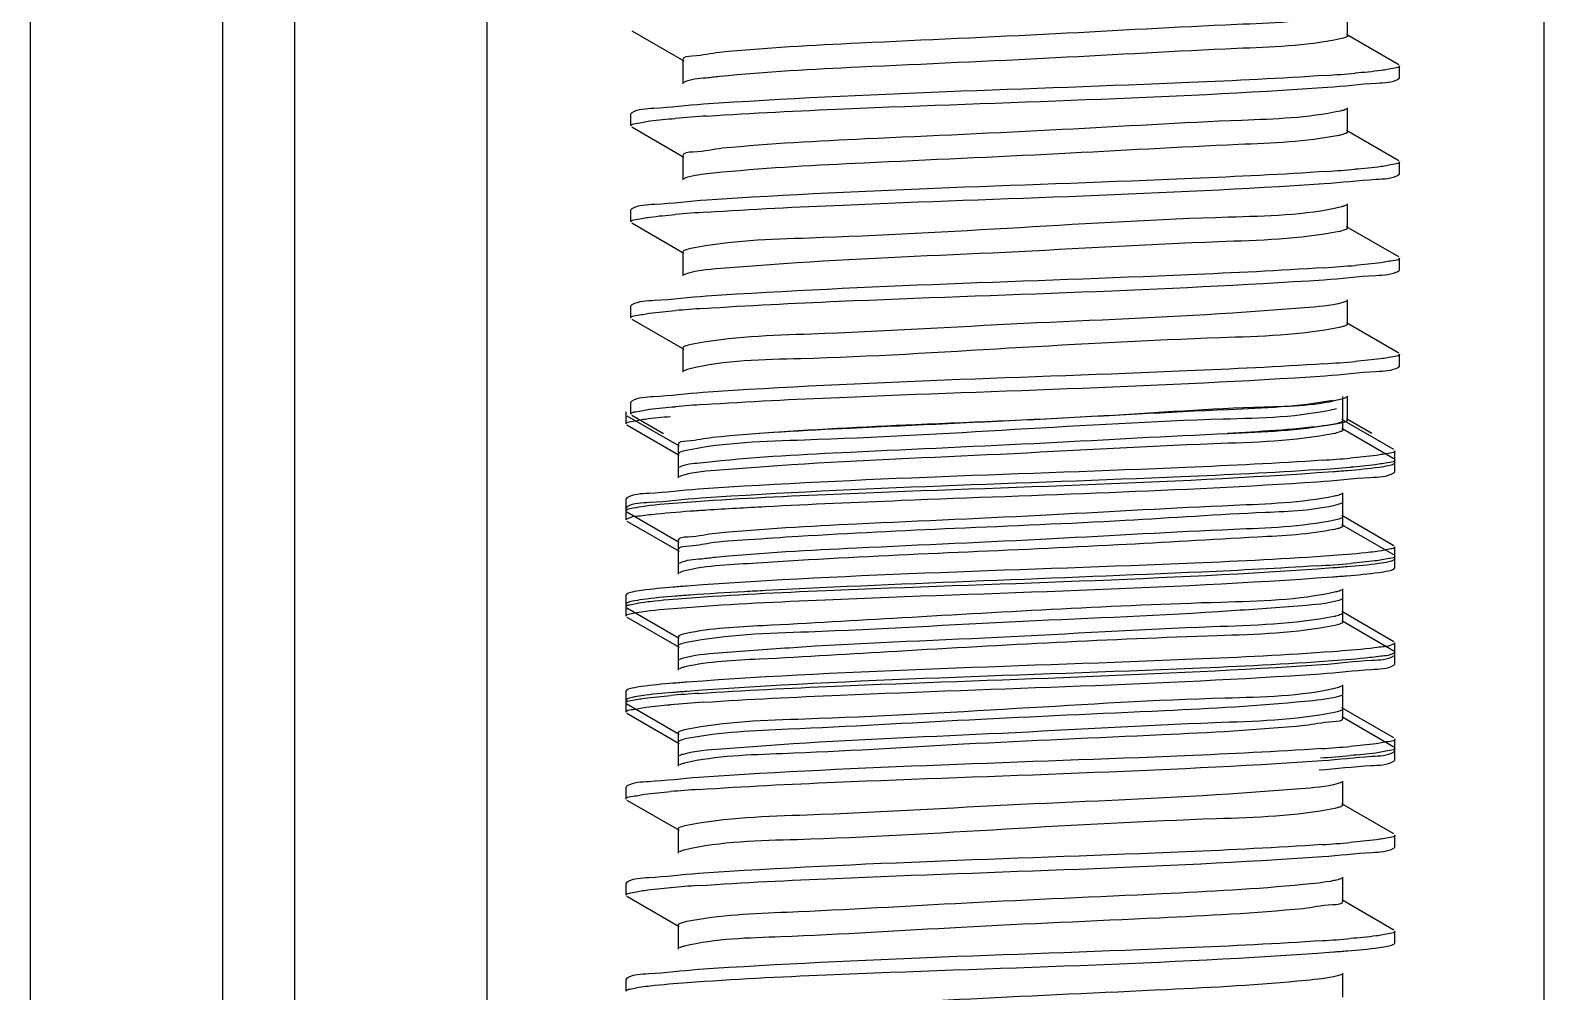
# Model space of a CAD drawing. Extents: x 27938 to 1507990, y 110129 to 923079.
# Drawn here: x 461348 to 461723, y 345202.9 to 345441.2 of the extents above; entities that cross this region are included whole.
import ezdxf

# ---------------------------------------------------------------- set-up
doc = ezdxf.new("R2010")
doc.units = 0
doc.header["$LTSCALE"] = 1000
doc.header["$MEASUREMENT"] = 0

msp = doc.modelspace()

# ---------------------------------------------------------------- linework, layer by layer
at = {"linetype": 'Continuous'}
for p, q in [((461347.99, 346328.15), (461347.99, 341587.12)), ((461395.62, 346328.15), (461395.62, 341587.12)), ((461413.48, 346328.15), (461413.48, 341587.12)), ((461461.1, 346328.15), (461461.1, 341587.12)), ((461723.05, 346328.15), (461723.05, 341587.12)), ((461674.44, 345439.83), (461674.44, 345445.79)), ((461497.05, 345441.06), (461509.97, 345433.58)), ((461687.1, 345432.65), (461674.18, 345440.13)), ((461509.71, 345433.88), (461509.71, 345427.93)), ((461687.33, 345429.41), (461687.33, 345432.39)), ((461687.33, 345429.41), (461687.33, 345432.39)), ((461687.1, 345429.15), (461687.33, 345429.41)), ((461497.05, 345420.75), (461496.82, 345420.48)), ((461496.82, 345417.51), (461496.82, 345420.48)), ((461496.82, 345417.51), (461496.82, 345420.48)), ((461674.44, 345416.02), (461674.44, 345421.97)), ((461497.05, 345417.25), (461509.97, 345409.77)), ((461687.1, 345408.84), (461674.18, 345416.32)), ((461509.71, 345410.07), (461509.71, 345404.11)), ((461687.33, 345405.6), (461687.33, 345408.58)), ((461687.33, 345405.6), (461687.33, 345408.58)), ((461687.1, 345405.34), (461687.33, 345405.6)), ((461497.05, 345396.93), (461496.82, 345396.67)), ((461496.82, 345393.7), (461496.82, 345396.67)), ((461496.82, 345393.7), (461496.82, 345396.67)), ((461674.44, 345392.21), (461674.44, 345398.16)), ((461497.05, 345393.43), (461509.97, 345385.95)), ((461687.1, 345385.03), (461674.18, 345392.51)), ((461509.71, 345386.25), (461509.71, 345380.3)), ((461687.1, 345381.53), (461687.33, 345381.79)), ((461687.33, 345381.79), (461687.33, 345384.77)), ((461687.33, 345381.79), (461687.33, 345384.77)), ((461674.44, 345368.39), (461674.44, 345374.35)), ((461497.05, 345373.12), (461496.82, 345372.86)), ((461496.82, 345369.88), (461496.82, 345372.86)), ((461496.82, 345369.88), (461496.82, 345372.86)), ((461497.05, 345369.62), (461509.97, 345362.14)), ((461673.23, 345367.74), (461672.42, 345367.55)), ((461687.1, 345361.21), (461674.18, 345368.7)), ((461509.71, 345362.44), (461509.71, 345356.49)), ((461687.33, 345357.98), (461687.33, 345360.95)), ((461687.1, 345357.72), (461687.33, 345357.98)), ((461497.05, 345349.31), (461496.82, 345349.05)), ((461496.82, 345346.07), (461496.82, 345349.05)), ((461496.82, 345346.07), (461496.82, 345349.05)), ((461673.25, 345344.44), (461673.25, 345350.39)), ((461673.25, 345342.16), (461673.25, 345348.11)), ((461674.44, 345344.58), (461674.44, 345350.53)), ((461495.64, 345343.65), (461495.64, 345346.62)), ((461495.64, 345343.65), (461495.64, 345346.62)), ((461495.86, 345345.66), (461508.78, 345338.18)), ((461497.05, 345345.81), (461504.92, 345341.25)), ((461673.5, 345344.01), (461672.44, 345343.75)), ((461685.91, 345337.26), (461672.99, 345344.74)), ((461680.45, 345341.25), (461674.18, 345344.88)), ((461495.86, 345343.39), (461508.78, 345335.9)), ((461685.91, 345334.98), (461672.99, 345342.46)), ((461508.52, 345338.48), (461508.52, 345332.53)), ((461686.14, 345334.02), (461686.14, 345337)), ((461508.52, 345336.21), (461508.52, 345330.25)), ((461685.91, 345333.76), (461686.14, 345334.02)), ((461686.14, 345331.74), (461686.14, 345334.72)), ((461686.14, 345331.74), (461686.14, 345334.72)), ((461685.91, 345331.48), (461686.14, 345331.74)), ((461495.86, 345325.35), (461495.64, 345325.09)), ((461495.64, 345322.11), (461495.64, 345325.09)), ((461495.64, 345322.11), (461495.64, 345325.09)), ((461673.25, 345320.62), (461673.25, 345326.58)), ((461495.86, 345323.07), (461495.64, 345322.81)), ((461495.64, 345319.83), (461495.64, 345322.81)), ((461495.64, 345319.83), (461495.64, 345322.81)), ((461495.86, 345321.85), (461508.78, 345314.37)), ((461673.25, 345318.35), (461673.25, 345324.3)), ((461495.86, 345319.57), (461508.78, 345312.09)), ((461672, 345317.69), (461671.22, 345317.5)), ((461685.91, 345313.44), (461672.99, 345320.93)), ((461685.91, 345311.17), (461672.99, 345318.65)), ((461508.52, 345314.67), (461508.52, 345308.72)), ((461508.52, 345312.39), (461508.52, 345306.44)), ((461685.91, 345309.95), (461686.14, 345310.21)), ((461686.14, 345310.21), (461686.14, 345313.18)), ((461686.14, 345310.21), (461686.14, 345313.18)), ((461686.14, 345307.93), (461686.14, 345310.9)), ((461686.14, 345307.93), (461686.14, 345310.9)), ((461685.91, 345307.67), (461686.14, 345307.93)), ((461673.25, 345296.81), (461673.25, 345302.77)), ((461495.86, 345301.54), (461495.64, 345301.28)), ((461495.64, 345298.3), (461495.64, 345301.28)), ((461495.64, 345298.3), (461495.64, 345301.28)), ((461495.86, 345299.26), (461495.64, 345299)), ((461495.64, 345296.02), (461495.64, 345299)), ((461495.64, 345296.02), (461495.64, 345299)), ((461673.25, 345294.53), (461673.25, 345300.49)), ((461495.86, 345298.04), (461508.78, 345290.56)), ((461495.86, 345295.76), (461508.78, 345288.28)), ((461685.91, 345289.63), (461672.99, 345297.11)), ((461672.27, 345293.95), (461671.25, 345293.7)), ((461685.91, 345287.35), (461672.99, 345294.83)), ((461508.52, 345290.86), (461508.52, 345284.91)), ((461508.52, 345288.58), (461508.52, 345282.63)), ((461686.14, 345286.39), (461686.14, 345289.37)), ((461686.14, 345286.39), (461686.14, 345289.37)), ((461685.91, 345286.13), (461686.14, 345286.39)), ((461685.91, 345283.85), (461686.14, 345284.11)), ((461686.14, 345284.11), (461686.14, 345287.09)), ((461686.14, 345284.11), (461686.14, 345287.09)), ((461495.86, 345277.72), (461495.64, 345277.46)), ((461495.64, 345274.49), (461495.64, 345277.46)), ((461495.64, 345274.49), (461495.64, 345277.46)), ((461673.25, 345273), (461673.25, 345278.95)), ((461673.25, 345270.72), (461673.25, 345276.67)), ((461495.86, 345275.45), (461495.64, 345275.19)), ((461495.64, 345272.21), (461495.64, 345275.19)), ((461495.64, 345272.21), (461495.64, 345275.19)), ((461495.86, 345274.23), (461508.78, 345266.74)), ((461685.91, 345265.82), (461672.99, 345273.3)), ((461495.86, 345271.95), (461508.78, 345264.47)), ((461671.84, 345272.3), (461671.19, 345272.15)), ((461685.91, 345263.54), (461672.99, 345271.02)), ((461508.52, 345267.05), (461508.52, 345261.09)), ((461686.14, 345262.58), (461686.14, 345265.56)), ((461508.52, 345264.77), (461508.52, 345258.81)), ((461685.91, 345262.32), (461686.14, 345262.58)), ((461686.14, 345260.3), (461686.14, 345263.28)), ((461686.14, 345260.3), (461686.14, 345263.28)), ((461685.91, 345260.04), (461686.14, 345260.3)), ((461495.86, 345253.91), (461495.64, 345253.65)), ((461673.25, 345249.19), (461673.25, 345255.14)), ((461495.64, 345250.67), (461495.64, 345253.65)), ((461495.64, 345250.67), (461495.64, 345253.65)), ((461495.86, 345250.41), (461508.78, 345242.93)), ((461672.13, 345248.56), (461671.24, 345248.35)), ((461685.91, 345242.01), (461672.99, 345249.49)), ((461508.52, 345243.23), (461508.52, 345237.28)), ((461685.91, 345238.51), (461686.14, 345238.77)), ((461686.14, 345238.77), (461686.14, 345241.74)), ((461686.14, 345238.77), (461686.14, 345241.74)), ((461673.25, 345225.37), (461673.25, 345231.33)), ((461495.86, 345230.1), (461495.64, 345229.84)), ((461495.64, 345226.86), (461495.64, 345229.84)), ((461495.64, 345226.86), (461495.64, 345229.84)), ((461495.86, 345226.6), (461508.78, 345219.12)), ((461685.91, 345218.19), (461672.99, 345225.67)), ((461508.52, 345219.42), (461508.52, 345213.47)), ((461686.14, 345214.96), (461686.14, 345217.93)), ((461685.91, 345214.69), (461686.14, 345214.96)), ((461495.86, 345206.29), (461495.64, 345206.03)), ((461495.64, 345203.05), (461495.64, 345206.03)), ((461495.64, 345203.05), (461495.64, 345206.03)), ((461673.25, 345201.56), (461673.25, 345207.51))]:
    msp.add_line(p, q, dxfattribs=at)
for centre, radius, start, end in [((461641.75, 345841.53), 412.43, 273.8103, 274.8058), ((461543.32, 344996.84), 423.99, 93.7358, 94.8048), ((461668.27, 345435.03), 20.28, 281.4289, 282.338), ((461642.09, 345813.43), 408.13, 273.8417, 274.8037), ((461543.21, 344974.43), 422.59, 93.7444, 94.8051), ((461668.9, 345408.26), 17.26, 281.5727, 283.5086), ((461641.12, 345801.79), 420.34, 273.7577, 274.8062), ((461542.1, 344964.56), 408.6, 93.8386, 94.8036), ((461640.99, 345779.62), 421.99, 273.7478, 274.8056), ((461542.2, 344939.49), 409.86, 93.8302, 94.8034), ((461667.63, 345358.6), 17.65, 281.5584, 283.3366), ((461639.32, 345759.56), 428.18, 273.7147, 274.7998), ((461640.91, 345741.77), 408.05, 273.842, 274.8039), ((461639.18, 345737.46), 429.9, 273.7049, 274.7979), ((461667.28, 345314.88), 19.31, 281.4817, 282.6766), ((461541.03, 344867.6), 410.18, 93.8281, 94.8033), ((461542.66, 344844.76), 430.8, 93.6991, 94.7988), ((461640.15, 345677.58), 417.61, 273.7817, 274.8013), ((461640.58, 345674.36), 412.1, 273.8126, 274.8057), ((461541, 344844.23), 409.72, 93.8311, 94.8034), ((461640.8, 345647.89), 409.43, 273.8314, 274.8049), ((461540.91, 344821.55), 408.59, 93.8387, 94.8036), ((461640.9, 345622.73), 408.07, 273.8418, 274.8039)]:
    msp.add_arc(centre, radius, start, end, dxfattribs=at)
for points, knots in [([(461672.24, 345444.91), (461663.96, 345443.25), (461640.38, 345442.45), (461600.87, 345440.11), (461558.09, 345438.26), (461530.33, 345436.84), (461518.8, 345435.68)], [0, 0, 0, 0, 0.164798, 0.457724, 0.773903, 1, 1, 1, 1]), ([(461672.24, 345438.95), (461663.96, 345437.3), (461640.38, 345436.5), (461600.87, 345434.15), (461558.09, 345432.31), (461530.33, 345430.89), (461518.8, 345429.72)], [0, 0, 0, 0, 0.164798, 0.457724, 0.773903, 1, 1, 1, 1]), ([(461674.43, 345439.83), (461674.43, 345439.6), (461673.44, 345439.21), (461672.79, 345439.07), (461672.24, 345438.95)], [0, 0, 0, 0, 0.292777, 1, 1, 1, 1]), ([(461518.8, 345435.68), (461516.53, 345435.45), (461514.4, 345434.76), (461509.71, 345434.7), (461509.72, 345433.88)], [0, 0, 0, 0, 0.734506, 1, 1, 1, 1]), ([(461687.33, 345432.39), (461687.33, 345431.96), (461685.05, 345431.67), (461683.89, 345431.36), (461682.74, 345431.21)], [0, 0, 0, 0, 0.271538, 1, 1, 1, 1]), ([(461518.8, 345429.72), (461517.68, 345429.61), (461514.77, 345429.19), (461511.59, 345429.16), (461509.97, 345428.23)], [0, 0, 0, 0, 0.375724, 1, 1, 1, 1]), ([(461669.15, 345430.01), (461657.87, 345429.25), (461606.43, 345426.77), (461554.93, 345425.58), (461514.84, 345422.85)], [0, 0, 0, 0, 0.219643, 1, 1, 1, 1]), ([(461515.7, 345419.93), (461527.03, 345420.69), (461578.27, 345423.15), (461629.58, 345424.34), (461669.43, 345427.05)], [0, 0, 0, 0, 0.221375, 1, 1, 1, 1]), ([(461669.43, 345427.05), (461673.52, 345427.33), (461679.26, 345428.13), (461685.5, 345428.24), (461687.1, 345429.15)], [0, 0, 0, 0, 0.690201, 1, 1, 1, 1]), ([(461514.84, 345422.85), (461510.72, 345422.57), (461504.95, 345421.77), (461498.66, 345421.67), (461497.05, 345420.75)], [0, 0, 0, 0, 0.690341, 1, 1, 1, 1]), ([(461672.6, 345421.17), (461664.63, 345419.42), (461641.44, 345418.77), (461602.32, 345416.33), (461559.38, 345414.52), (461531.34, 345413.08), (461519.57, 345411.94)], [0, 0, 0, 0, 0.159658, 0.450626, 0.768754, 1, 1, 1, 1]), ([(461674.17, 345421.67), (461673.98, 345421.56), (461673.46, 345421.37), (461672.92, 345421.24), (461672.6, 345421.17)], [0, 0, 0, 0, 0.39781, 1, 1, 1, 1]), ([(461496.82, 345417.51), (461496.82, 345417.95), (461499.18, 345418.23), (461500.37, 345418.56), (461501.55, 345418.71)], [0, 0, 0, 0, 0.271035, 1, 1, 1, 1]), ([(461672.28, 345415.15), (461664.13, 345413.5), (461640.85, 345412.72), (461601.71, 345410.37), (461559.04, 345408.55), (461531.23, 345407.12), (461519.57, 345405.99)], [0, 0, 0, 0, 0.163103, 0.454144, 0.77037, 1, 1, 1, 1]), ([(461674.43, 345416.02), (461674.43, 345415.82), (461673.63, 345415.45), (461673.07, 345415.32), (461672.6, 345415.22)], [0, 0, 0, 0, 0.298854, 1, 1, 1, 1]), ([(461519.57, 345411.94), (461517.11, 345411.7), (461514.81, 345410.94), (461509.71, 345410.96), (461509.72, 345410.07)], [0, 0, 0, 0, 0.735116, 1, 1, 1, 1]), ([(461687.33, 345408.58), (461687.33, 345408.15), (461685.05, 345407.86), (461683.9, 345407.55), (461682.76, 345407.4)], [0, 0, 0, 0, 0.271601, 1, 1, 1, 1]), ([(461510.59, 345404.67), (461510.47, 345404.63), (461510.26, 345404.56), (461510.06, 345404.46), (461509.97, 345404.41)], [0, 0, 0, 0, 0.563324, 1, 1, 1, 1]), ([(461519.57, 345405.99), (461518.53, 345405.89), (461515.53, 345405.54), (461512.48, 345405.26), (461510.59, 345404.67)], [0, 0, 0, 0, 0.345444, 1, 1, 1, 1]), ([(461669.43, 345406.22), (461658.27, 345405.46), (461607.02, 345402.99), (461555.72, 345401.76), (461515.7, 345399.1)], [0, 0, 0, 0, 0.2181, 1, 1, 1, 1]), ([(461668.67, 345403.19), (461672.94, 345403.47), (461678.92, 345404.3), (461685.44, 345404.39), (461687.1, 345405.34)], [0, 0, 0, 0, 0.690998, 1, 1, 1, 1]), ([(461515.61, 345396.12), (461526.84, 345396.87), (461577.86, 345399.31), (461628.94, 345400.53), (461668.67, 345403.19)], [0, 0, 0, 0, 0.220392, 1, 1, 1, 1]), ([(461515.7, 345399.1), (461511.38, 345398.81), (461505.33, 345397.97), (461498.73, 345397.9), (461497.05, 345396.93)], [0, 0, 0, 0, 0.691204, 1, 1, 1, 1]), ([(461672.93, 345397.43), (461663.83, 345395.23), (461636.95, 345394.92), (461593.14, 345392.19), (461548.78, 345389.74), (461521.35, 345389.11), (461511.72, 345387.09)], [0, 0, 0, 0, 0.173919, 0.493974, 0.817428, 1, 1, 1, 1]), ([(461674.17, 345397.86), (461674.02, 345397.77), (461673.61, 345397.61), (461673.18, 345397.5), (461672.93, 345397.43)], [0, 0, 0, 0, 0.408003, 1, 1, 1, 1]), ([(461496.82, 345393.7), (461496.82, 345394.14), (461499.17, 345394.42), (461500.35, 345394.74), (461501.53, 345394.89)], [0, 0, 0, 0, 0.271101, 1, 1, 1, 1]), ([(461672.36, 345391.35), (461662.56, 345389.34), (461634.75, 345388.73), (461590.09, 345385.92), (461549.21, 345384.49), (461523.02, 345382.43), (461513.88, 345381.77), (461510.85, 345380.93)], [0, 0, 0, 0, 0.185394, 0.511906, 0.831666, 0.941677, 1, 1, 1, 1]), ([(461674.43, 345392.21), (461674.43, 345392.03), (461673.8, 345391.69), (461673.31, 345391.57), (461672.93, 345391.48)], [0, 0, 0, 0, 0.306365, 1, 1, 1, 1]), ([(461511.72, 345387.09), (461511.21, 345386.99), (461510.61, 345386.85), (461509.72, 345386.47), (461509.72, 345386.25)], [0, 0, 0, 0, 0.705027, 1, 1, 1, 1]), ([(461668.67, 345382.35), (461657.46, 345381.6), (461606.44, 345379.15), (461555.36, 345377.93), (461515.61, 345375.28)], [0, 0, 0, 0, 0.219978, 1, 1, 1, 1]), ([(461668.57, 345379.37), (461672.86, 345379.66), (461678.87, 345380.49), (461685.43, 345380.57), (461687.1, 345381.53)], [0, 0, 0, 0, 0.691085, 1, 1, 1, 1]), ([(461687.33, 345384.77), (461687.33, 345384.33), (461685, 345384.04), (461683.83, 345383.73), (461682.66, 345383.57)], [0, 0, 0, 0, 0.271246, 1, 1, 1, 1]), ([(461510.85, 345380.93), (461510.68, 345380.88), (461510.38, 345380.79), (461510.09, 345380.67), (461509.98, 345380.6)], [0, 0, 0, 0, 0.577171, 1, 1, 1, 1]), ([(461514.74, 345372.25), (461525.92, 345373.01), (461577.2, 345375.48), (461628.53, 345376.7), (461668.57, 345379.37)], [0, 0, 0, 0, 0.218278, 1, 1, 1, 1]), ([(461515.61, 345375.28), (461511.31, 345374.99), (461505.29, 345374.16), (461498.72, 345374.08), (461497.05, 345373.12)], [0, 0, 0, 0, 0.691128, 1, 1, 1, 1]), ([(461674.18, 345374.05), (461674.05, 345373.98), (461673.74, 345373.85), (461673.42, 345373.75), (461673.23, 345373.7)], [0, 0, 0, 0, 0.419644, 1, 1, 1, 1]), ([(461496.82, 345369.88), (461496.82, 345370.31), (461499.1, 345370.6), (461500.25, 345370.91), (461501.4, 345371.06)], [0, 0, 0, 0, 0.271575, 1, 1, 1, 1]), ([(461673.23, 345373.7), (461670.16, 345372.87), (461660.97, 345372.2), (461634.72, 345370.16), (461593.86, 345368.71), (461549.27, 345365.91), (461521.54, 345365.31), (461511.77, 345363.29)], [0, 0, 0, 0, 0.059025, 0.169477, 0.489312, 0.815208, 1, 1, 1, 1]), ([(461672.42, 345367.55), (461662.76, 345365.54), (461635.26, 345364.9), (461590.81, 345362.46), (461547.03, 345359.68), (461520.18, 345359.44), (461511.14, 345357.19)], [0, 0, 0, 0, 0.183095, 0.50716, 0.827184, 1, 1, 1, 1]), ([(461674.43, 345368.39), (461674.43, 345368.25), (461673.94, 345367.93), (461673.54, 345367.83), (461673.23, 345367.74)], [0, 0, 0, 0, 0.315715, 1, 1, 1, 1]), ([(461511.77, 345363.29), (461511.25, 345363.18), (461510.63, 345363.04), (461509.72, 345362.66), (461509.72, 345362.44)], [0, 0, 0, 0, 0.705588, 1, 1, 1, 1]), ([(461687.33, 345360.95), (461687.33, 345360.51), (461684.99, 345360.23), (461683.81, 345359.91), (461682.63, 345359.76)], [0, 0, 0, 0, 0.271149, 1, 1, 1, 1]), ([(461511.14, 345357.19), (461510.91, 345357.14), (461510.51, 345357.03), (461510.12, 345356.87), (461509.98, 345356.79)], [0, 0, 0, 0, 0.589215, 1, 1, 1, 1]), ([(461668.57, 345358.53), (461657.25, 345357.78), (461605.97, 345355.32), (461554.63, 345354.13), (461514.74, 345351.41)], [0, 0, 0, 0, 0.221088, 1, 1, 1, 1]), ([(461514.82, 345348.44), (461526.04, 345349.2), (461577.4, 345351.67), (461628.81, 345352.88), (461668.89, 345355.58)], [0, 0, 0, 0, 0.218769, 1, 1, 1, 1]), ([(461668.89, 345355.58), (461673.1, 345355.86), (461679.01, 345356.68), (461685.46, 345356.77), (461687.1, 345357.72)], [0, 0, 0, 0, 0.690779, 1, 1, 1, 1]), ([(461514.74, 345351.41), (461510.65, 345351.13), (461504.91, 345350.33), (461498.65, 345350.22), (461497.05, 345349.31)], [0, 0, 0, 0, 0.690244, 1, 1, 1, 1]), ([(461670.77, 345349.46), (461662.28, 345347.85), (461638.44, 345346.98), (461598.67, 345344.68), (461556.01, 345342.81), (461528.45, 345341.41), (461517.09, 345340.23)], [0, 0, 0, 0, 0.168355, 0.462634, 0.777465, 1, 1, 1, 1]), ([(461673.5, 345349.96), (461667.14, 345348.02), (461646.92, 345347.9), (461611.79, 345345.18), (461570, 345343.65), (461541.54, 345342.18), (461528.64, 345341.25)], [0, 0, 0, 0, 0.137438, 0.410761, 0.732679, 1, 1, 1, 1]), ([(461674.18, 345350.23), (461674.08, 345350.18), (461673.86, 345350.08), (461673.63, 345350), (461673.5, 345349.96)], [0, 0, 0, 0, 0.433013, 1, 1, 1, 1]), ([(461495.64, 345343.65), (461495.64, 345344.1), (461498.02, 345344.37), (461499.21, 345344.7), (461500.41, 345344.85)], [0, 0, 0, 0, 0.270914, 1, 1, 1, 1]), ([(461496.82, 345346.07), (461496.82, 345346.5), (461499.11, 345346.79), (461500.27, 345347.1), (461501.42, 345347.25)], [0, 0, 0, 0, 0.271506, 1, 1, 1, 1]), ([(461671.7, 345347.38), (461662.56, 345345.2), (461635.66, 345344.85), (461591.84, 345342.15), (461547.53, 345339.69), (461520.14, 345339.06), (461510.53, 345337.04)], [0, 0, 0, 0, 0.174525, 0.494592, 0.817709, 1, 1, 1, 1]), ([(461673.25, 345344.44), (461673.24, 345344.18), (461672.11, 345343.79), (461671.4, 345343.62), (461670.77, 345343.51)], [0, 0, 0, 0, 0.289227, 1, 1, 1, 1]), ([(461674.43, 345344.58), (461674.43, 345344.46), (461674.07, 345344.18), (461673.74, 345344.08), (461673.5, 345344.01)], [0, 0, 0, 0, 0.327438, 1, 1, 1, 1]), ([(461517.09, 345340.23), (461514.95, 345340.01), (461512.93, 345339.37), (461508.52, 345339.26), (461508.53, 345338.48)], [0, 0, 0, 0, 0.733984, 1, 1, 1, 1]), ([(461671.16, 345341.3), (461661.34, 345339.28), (461633.49, 345338.68), (461588.78, 345335.87), (461547.89, 345334.44), (461521.74, 345332.37), (461512.63, 345331.72), (461509.63, 345330.87)], [0, 0, 0, 0, 0.185736, 0.512591, 0.832304, 0.942068, 1, 1, 1, 1]), ([(461670.77, 345343.51), (461662.28, 345341.9), (461638.44, 345341.03), (461598.67, 345338.73), (461556.01, 345336.86), (461528.45, 345335.45), (461517.09, 345334.28)], [0, 0, 0, 0, 0.168355, 0.462634, 0.777465, 1, 1, 1, 1]), ([(461672.44, 345343.75), (461671.11, 345343.47), (461661.88, 345342.24), (461652.59, 345341.73), (461644.66, 345341.25)], [0, 0, 0, 0, 0.146271, 1, 1, 1, 1]), ([(461673.25, 345342.16), (461673.25, 345341.98), (461672.59, 345341.63), (461672.09, 345341.52), (461671.7, 345341.42)], [0, 0, 0, 0, 0.305231, 1, 1, 1, 1]), ([(461510.53, 345337.04), (461510.02, 345336.94), (461509.42, 345336.8), (461508.53, 345336.42), (461508.53, 345336.21)], [0, 0, 0, 0, 0.704981, 1, 1, 1, 1]), ([(461686.14, 345337), (461686.14, 345336.57), (461683.87, 345336.28), (461682.72, 345335.97), (461681.57, 345335.82)], [0, 0, 0, 0, 0.271618, 1, 1, 1, 1]), ([(461517.09, 345334.28), (461516.05, 345334.17), (461513.3, 345333.76), (461510.31, 345333.72), (461508.79, 345332.83)], [0, 0, 0, 0, 0.374443, 1, 1, 1, 1]), ([(461668.25, 345334.64), (461656.97, 345333.87), (461605.4, 345331.38), (461553.77, 345330.19), (461513.55, 345327.45)], [0, 0, 0, 0, 0.219056, 1, 1, 1, 1]), ([(461670.92, 345331.85), (461672.09, 345331.93), (461675.87, 345332.23), (461679.65, 345332.57), (461682.25, 345332.93)], [0, 0, 0, 0, 0.307404, 1, 1, 1, 1]), ([(461686.14, 345334.72), (461686.14, 345334.26), (461683.71, 345333.99), (461682.49, 345333.65), (461681.28, 345333.5)], [0, 0, 0, 0, 0.270633, 1, 1, 1, 1]), ([(461682.25, 345332.93), (461683.05, 345333.05), (461684.27, 345333.26), (461685.52, 345333.54), (461685.91, 345333.76)], [0, 0, 0, 0, 0.643343, 1, 1, 1, 1]), ([(461509.63, 345330.87), (461509.46, 345330.83), (461509.17, 345330.74), (461508.9, 345330.62), (461508.79, 345330.55)], [0, 0, 0, 0, 0.575377, 1, 1, 1, 1]), ([(461510.77, 345324.28), (461522.24, 345325.12), (461575.63, 345327.73), (461629.09, 345328.78), (461670.92, 345331.85)], [0, 0, 0, 0, 0.215167, 1, 1, 1, 1]), ([(461667.06, 345332.28), (461655.81, 345331.53), (461604.86, 345329.09), (461553.86, 345327.88), (461514.23, 345325.22)], [0, 0, 0, 0, 0.221096, 1, 1, 1, 1]), ([(461530.17, 345323.17), (461541.42, 345323.75), (461587.02, 345325.77), (461632.66, 345327.03), (461666.96, 345329.29)], [0, 0, 0, 0, 0.246725, 1, 1, 1, 1]), ([(461666.96, 345329.29), (461671.35, 345329.58), (461677.5, 345330.43), (461684.21, 345330.5), (461685.91, 345331.48)], [0, 0, 0, 0, 0.691433, 1, 1, 1, 1]), ([(461513.55, 345327.45), (461509.46, 345327.17), (461503.72, 345326.38), (461497.46, 345326.27), (461495.86, 345325.35)], [0, 0, 0, 0, 0.69024, 1, 1, 1, 1]), ([(461514.23, 345325.22), (461509.98, 345324.93), (461504.02, 345324.11), (461497.52, 345324.02), (461495.86, 345323.07)], [0, 0, 0, 0, 0.690899, 1, 1, 1, 1]), ([(461671.16, 345325.72), (461662.97, 345324.04), (461639.52, 345323.28), (461600.12, 345320.91), (461557.3, 345319.07), (461529.44, 345317.65), (461517.84, 345316.49)], [0, 0, 0, 0, 0.163231, 0.45556, 0.772333, 1, 1, 1, 1]), ([(461672.99, 345326.28), (461672.77, 345326.15), (461672.16, 345325.95), (461671.54, 345325.8), (461671.16, 345325.72)], [0, 0, 0, 0, 0.391472, 1, 1, 1, 1]), ([(461495.64, 345322.11), (461495.64, 345322.48), (461497.53, 345322.8), (461498.52, 345323.06), (461499.49, 345323.2)], [0, 0, 0, 0, 0.274518, 1, 1, 1, 1]), ([(461499.49, 345323.2), (461500.21, 345323.3), (461503.96, 345323.76), (461507.72, 345324.05), (461510.77, 345324.28)], [0, 0, 0, 0, 0.191294, 1, 1, 1, 1]), ([(461499.7, 345320.94), (461500.45, 345321.05), (461504.39, 345321.52), (461508.35, 345321.83), (461511.55, 345322.06)], [0, 0, 0, 0, 0.191301, 1, 1, 1, 1]), ([(461511.55, 345322.06), (461512.91, 345322.15), (461519.12, 345322.57), (461525.33, 345322.92), (461530.17, 345323.17)], [0, 0, 0, 0, 0.219258, 1, 1, 1, 1]), ([(461672, 345323.64), (461666.19, 345322.1), (461648.4, 345321.58), (461616.87, 345319.34), (461578.23, 345317.83), (461551.26, 345316.5), (461538.39, 345315.73)], [0, 0, 0, 0, 0.134666, 0.394603, 0.711038, 1, 1, 1, 1]), ([(461672.99, 345324), (461672.86, 345323.92), (461672.53, 345323.79), (461672.2, 345323.69), (461672, 345323.64)], [0, 0, 0, 0, 0.417945, 1, 1, 1, 1]), ([(461495.64, 345319.83), (461495.64, 345319.96), (461497.09, 345320.86), (461498.41, 345320.77), (461499.7, 345320.94)], [0, 0, 0, 0, 0.088423, 1, 1, 1, 1]), ([(461671.16, 345319.77), (461662.97, 345318.09), (461639.52, 345317.33), (461600.12, 345314.95), (461557.3, 345313.12), (461529.44, 345311.69), (461517.84, 345310.54)], [0, 0, 0, 0, 0.163231, 0.45556, 0.772333, 1, 1, 1, 1]), ([(461673.25, 345320.62), (461673.24, 345320.4), (461672.31, 345320.02), (461671.69, 345319.88), (461671.16, 345319.77)], [0, 0, 0, 0, 0.294502, 1, 1, 1, 1]), ([(461673.25, 345318.35), (461673.25, 345318.19), (461672.74, 345317.88), (461672.32, 345317.77), (461672, 345317.69)], [0, 0, 0, 0, 0.314301, 1, 1, 1, 1]), ([(461517.84, 345316.49), (461515.52, 345316.26), (461513.33, 345315.55), (461508.52, 345315.52), (461508.53, 345314.67)], [0, 0, 0, 0, 0.734699, 1, 1, 1, 1]), ([(461538.39, 345315.73), (461534.2, 345315.48), (461527.06, 345314.94), (461517.09, 345314.38), (461512.49, 345313.29), (461508.53, 345313.11), (461508.53, 345312.39)], [0, 0, 0, 0, 0.417623, 0.73271, 0.928797, 1, 1, 1, 1]), ([(461671.22, 345317.5), (461664.96, 345316.2), (461646.92, 345315.37), (461602.72, 345312.62), (461564.74, 345311.35), (461538.39, 345309.77)], [0, 0, 0, 0, 0.144135, 0.405017, 1, 1, 1, 1]), ([(461517.84, 345310.54), (461516.7, 345310.42), (461513.7, 345309.99), (461510.44, 345309.98), (461508.79, 345309.02)], [0, 0, 0, 0, 0.376256, 1, 1, 1, 1]), ([(461670.92, 345311.01), (461659.44, 345310.17), (461606.05, 345307.57), (461552.58, 345306.52), (461510.77, 345303.44)], [0, 0, 0, 0, 0.215475, 1, 1, 1, 1]), ([(461682.25, 345312.1), (461681.53, 345312), (461677.77, 345311.54), (461673.98, 345311.24), (461670.92, 345311.01)], [0, 0, 0, 0, 0.191409, 1, 1, 1, 1]), ([(461686.14, 345310.9), (461686.14, 345310.44), (461683.68, 345310.18), (461682.45, 345309.84), (461681.22, 345309.68)], [0, 0, 0, 0, 0.270505, 1, 1, 1, 1]), ([(461686.14, 345313.18), (461686.14, 345312.81), (461684.23, 345312.49), (461683.23, 345312.23), (461682.25, 345312.1)], [0, 0, 0, 0, 0.274374, 1, 1, 1, 1]), ([(461509.91, 345307.14), (461509.68, 345307.08), (461509.3, 345306.97), (461508.93, 345306.82), (461508.79, 345306.74)], [0, 0, 0, 0, 0.58755, 1, 1, 1, 1]), ([(461538.39, 345309.77), (461535, 345309.57), (461525.51, 345308.84), (461515.86, 345308.64), (461509.91, 345307.14)], [0, 0, 0, 0, 0.356375, 1, 1, 1, 1]), ([(461510.72, 345300.46), (461522.17, 345301.31), (461575.53, 345303.91), (461628.96, 345304.97), (461670.79, 345308.03)], [0, 0, 0, 0, 0.214881, 1, 1, 1, 1]), ([(461666.96, 345308.46), (461657.42, 345307.83), (461611.83, 345305.59), (461566.2, 345304.19), (461530.17, 345302.33)], [0, 0, 0, 0, 0.209609, 1, 1, 1, 1]), ([(461670.66, 345305.74), (461671.85, 345305.82), (461675.69, 345306.12), (461679.53, 345306.46), (461682.18, 345306.83)], [0, 0, 0, 0, 0.307278, 1, 1, 1, 1]), ([(461670.79, 345308.03), (461671.96, 345308.11), (461675.78, 345308.41), (461679.59, 345308.75), (461682.21, 345309.11)], [0, 0, 0, 0, 0.307307, 1, 1, 1, 1]), ([(461682.18, 345306.83), (461682.99, 345306.94), (461684.24, 345307.16), (461685.52, 345307.44), (461685.91, 345307.67)], [0, 0, 0, 0, 0.644096, 1, 1, 1, 1]), ([(461682.21, 345309.11), (461683.02, 345309.23), (461684.25, 345309.44), (461685.52, 345309.72), (461685.91, 345309.95)], [0, 0, 0, 0, 0.643758, 1, 1, 1, 1]), ([(461510.77, 345303.44), (461509.61, 345303.36), (461505.85, 345303.06), (461502.08, 345302.73), (461499.49, 345302.36)], [0, 0, 0, 0, 0.307527, 1, 1, 1, 1]), ([(461510.68, 345298.18), (461522.11, 345299.02), (461575.44, 345301.63), (461628.85, 345302.69), (461670.66, 345305.74)], [0, 0, 0, 0, 0.21463, 1, 1, 1, 1]), ([(461495.64, 345298.3), (461495.64, 345298.67), (461497.52, 345298.99), (461498.51, 345299.24), (461499.48, 345299.38)], [0, 0, 0, 0, 0.274578, 1, 1, 1, 1]), ([(461499.49, 345302.36), (461498.7, 345302.25), (461497.49, 345302.04), (461496.25, 345301.76), (461495.86, 345301.54)], [0, 0, 0, 0, 0.643047, 1, 1, 1, 1]), ([(461499.7, 345300.11), (461498.86, 345299.99), (461497.58, 345299.77), (461496.27, 345299.49), (461495.86, 345299.26)], [0, 0, 0, 0, 0.645001, 1, 1, 1, 1]), ([(461499.48, 345299.38), (461500.19, 345299.48), (461503.93, 345299.94), (461507.68, 345300.24), (461510.72, 345300.46)], [0, 0, 0, 0, 0.191288, 1, 1, 1, 1]), ([(461511.55, 345301.22), (461510.33, 345301.13), (461506.38, 345300.83), (461502.42, 345300.48), (461499.7, 345300.11)], [0, 0, 0, 0, 0.307563, 1, 1, 1, 1]), ([(461671.52, 345301.99), (461662.23, 345299.89), (461626.06, 345299.17), (461578.85, 345296.42), (461534.71, 345293.84), (461516.74, 345293), (461510.52, 345291.69)], [0, 0, 0, 0, 0.176934, 0.667357, 0.8818, 1, 1, 1, 1]), ([(461672.27, 345299.9), (461669.34, 345299.02), (461660.32, 345298.41), (461634.3, 345296.3), (461593.37, 345294.89), (461548.52, 345292.08), (461520.54, 345291.46), (461510.65, 345289.44)], [0, 0, 0, 0, 0.056631, 0.165562, 0.48509, 0.813078, 1, 1, 1, 1]), ([(461530.17, 345302.33), (461528.44, 345302.24), (461522.23, 345301.91), (461516.02, 345301.54), (461511.55, 345301.22)], [0, 0, 0, 0, 0.279122, 1, 1, 1, 1]), ([(461672.99, 345302.46), (461672.81, 345302.36), (461672.32, 345302.18), (461671.82, 345302.05), (461671.52, 345301.99)], [0, 0, 0, 0, 0.400787, 1, 1, 1, 1]), ([(461672.99, 345300.18), (461672.89, 345300.13), (461672.65, 345300.02), (461672.41, 345299.94), (461672.27, 345299.9)], [0, 0, 0, 0, 0.430757, 1, 1, 1, 1]), ([(461495.64, 345296.02), (461495.64, 345296.39), (461497.51, 345296.71), (461498.51, 345296.96), (461499.47, 345297.1)], [0, 0, 0, 0, 0.274628, 1, 1, 1, 1]), ([(461499.47, 345297.1), (461500.18, 345297.2), (461503.91, 345297.66), (461507.65, 345297.96), (461510.68, 345298.18)], [0, 0, 0, 0, 0.191274, 1, 1, 1, 1]), ([(461671.12, 345295.95), (461661.22, 345293.93), (461633.2, 345293.31), (461588.32, 345290.49), (461547.38, 345289.09), (461521.39, 345286.97), (461512.39, 345286.37), (461509.48, 345285.48)], [0, 0, 0, 0, 0.18717, 0.515415, 0.834912, 0.94366, 1, 1, 1, 1]), ([(461673.25, 345296.81), (461673.24, 345296.62), (461672.49, 345296.26), (461671.96, 345296.13), (461671.52, 345296.03)], [0, 0, 0, 0, 0.30098, 1, 1, 1, 1]), ([(461510.52, 345291.69), (461510.01, 345291.59), (461509.41, 345291.45), (461508.53, 345291.08), (461508.53, 345290.86)], [0, 0, 0, 0, 0.704878, 1, 1, 1, 1]), ([(461671.25, 345293.7), (461661.71, 345291.69), (461625.26, 345290.78), (461577.79, 345288.2), (461533.92, 345285.51), (461516.24, 345284.76), (461510.23, 345283.4)], [0, 0, 0, 0, 0.181368, 0.673276, 0.885489, 1, 1, 1, 1]), ([(461673.25, 345294.53), (461673.25, 345294.41), (461672.87, 345294.12), (461672.52, 345294.02), (461672.27, 345293.95)], [0, 0, 0, 0, 0.32566, 1, 1, 1, 1]), ([(461510.65, 345289.44), (461510.11, 345289.33), (461509.48, 345289.19), (461508.53, 345288.81), (461508.53, 345288.58)], [0, 0, 0, 0, 0.706338, 1, 1, 1, 1]), ([(461682.21, 345288.28), (461681.49, 345288.18), (461677.69, 345287.72), (461673.88, 345287.41), (461670.79, 345287.19)], [0, 0, 0, 0, 0.191489, 1, 1, 1, 1]), ([(461686.14, 345289.37), (461686.14, 345289.25), (461684.74, 345288.36), (461683.46, 345288.45), (461682.21, 345288.28)], [0, 0, 0, 0, 0.08904, 1, 1, 1, 1]), ([(461509.48, 345285.48), (461509.34, 345285.44), (461509.11, 345285.36), (461508.88, 345285.26), (461508.79, 345285.21)], [0, 0, 0, 0, 0.567761, 1, 1, 1, 1]), ([(461670.66, 345284.9), (461659.15, 345284.06), (461605.82, 345281.47), (461552.41, 345280.42), (461510.68, 345277.34)], [0, 0, 0, 0, 0.216262, 1, 1, 1, 1]), ([(461670.79, 345287.19), (461659.29, 345286.35), (461605.93, 345283.75), (461552.49, 345282.7), (461510.72, 345279.63)], [0, 0, 0, 0, 0.215876, 1, 1, 1, 1]), ([(461513.65, 345276.86), (461524.91, 345277.62), (461576.35, 345280.1), (461627.86, 345281.3), (461667.99, 345284.02)], [0, 0, 0, 0, 0.219101, 1, 1, 1, 1]), ([(461667.69, 345281.72), (461671.91, 345282), (461677.82, 345282.82), (461684.27, 345282.91), (461685.91, 345283.85)], [0, 0, 0, 0, 0.69074, 1, 1, 1, 1]), ([(461667.99, 345284.02), (461672.13, 345284.3), (461677.95, 345285.1), (461684.29, 345285.2), (461685.91, 345286.13)], [0, 0, 0, 0, 0.690486, 1, 1, 1, 1]), ([(461682.18, 345285.99), (461681.45, 345285.89), (461677.62, 345285.43), (461673.77, 345285.13), (461670.66, 345284.9)], [0, 0, 0, 0, 0.191503, 1, 1, 1, 1]), ([(461686.14, 345287.09), (461686.14, 345286.97), (461684.73, 345286.08), (461683.43, 345286.17), (461682.18, 345285.99)], [0, 0, 0, 0, 0.088878, 1, 1, 1, 1]), ([(461510.23, 345283.4), (461509.93, 345283.33), (461509.44, 345283.21), (461508.96, 345283.03), (461508.79, 345282.93)], [0, 0, 0, 0, 0.598372, 1, 1, 1, 1]), ([(461514.87, 345274.66), (461526.14, 345275.4), (461577.09, 345277.84), (461628.09, 345279.05), (461667.69, 345281.72)], [0, 0, 0, 0, 0.221595, 1, 1, 1, 1]), ([(461499.48, 345278.54), (461498.69, 345278.43), (461497.48, 345278.22), (461496.25, 345277.95), (461495.86, 345277.72)], [0, 0, 0, 0, 0.642914, 1, 1, 1, 1]), ([(461499.47, 345276.26), (461498.68, 345276.15), (461497.48, 345275.94), (461496.25, 345275.67), (461495.86, 345275.45)], [0, 0, 0, 0, 0.642806, 1, 1, 1, 1]), ([(461510.68, 345277.34), (461509.53, 345277.26), (461505.79, 345276.97), (461502.04, 345276.63), (461499.47, 345276.26)], [0, 0, 0, 0, 0.307554, 1, 1, 1, 1]), ([(461510.72, 345279.63), (461509.57, 345279.54), (461505.81, 345279.25), (461502.06, 345278.91), (461499.48, 345278.54)], [0, 0, 0, 0, 0.307545, 1, 1, 1, 1]), ([(461671.84, 345278.25), (461662.82, 345276), (461635.97, 345275.77), (461592.19, 345272.98), (461547.73, 345270.55), (461520.21, 345269.9), (461510.55, 345267.89)], [0, 0, 0, 0, 0.172561, 0.492576, 0.816781, 1, 1, 1, 1]), ([(461672.99, 345276.37), (461672.66, 345276.18), (461669.63, 345275.37), (461666.56, 345275.11), (461663.87, 345274.85)], [0, 0, 0, 0, 0.122773, 1, 1, 1, 1]), ([(461672.99, 345278.65), (461672.84, 345278.57), (461672.46, 345278.42), (461672.07, 345278.31), (461671.84, 345278.25)], [0, 0, 0, 0, 0.411412, 1, 1, 1, 1]), ([(461495.64, 345274.49), (461495.64, 345274.92), (461497.93, 345275.21), (461499.08, 345275.52), (461500.24, 345275.67)], [0, 0, 0, 0, 0.27149, 1, 1, 1, 1]), ([(461495.64, 345272.21), (461495.64, 345272.67), (461498.09, 345272.94), (461499.31, 345273.28), (461500.54, 345273.43)], [0, 0, 0, 0, 0.270512, 1, 1, 1, 1]), ([(461663.87, 345274.85), (461652.3, 345273.7), (461624.53, 345272.27), (461581.82, 345270.44), (461542.45, 345268.1), (461518.98, 345267.3), (461510.73, 345265.65)], [0, 0, 0, 0, 0.227338, 0.543381, 0.835579, 1, 1, 1, 1]), ([(461673.25, 345273), (461673.25, 345272.83), (461672.65, 345272.5), (461672.2, 345272.39), (461671.84, 345272.3)], [0, 0, 0, 0, 0.309013, 1, 1, 1, 1]), ([(461671.19, 345272.15), (461661.44, 345270.13), (461633.72, 345269.53), (461589.15, 345266.73), (461548.3, 345265.28), (461522.03, 345263.25), (461512.83, 345262.57), (461509.75, 345261.75)], [0, 0, 0, 0, 0.184655, 0.51041, 0.830262, 0.940815, 1, 1, 1, 1]), ([(461663.87, 345268.89), (461652.1, 345267.73), (461623.89, 345266.28), (461580.66, 345264.49), (461541.35, 345261.94), (461518.05, 345261.41), (461510.16, 345259.57)], [0, 0, 0, 0, 0.230362, 0.549996, 0.842071, 1, 1, 1, 1]), ([(461673.25, 345270.72), (461673.25, 345269.87), (461668.41, 345269.84), (461666.21, 345269.13), (461663.87, 345268.89)], [0, 0, 0, 0, 0.265249, 1, 1, 1, 1]), ([(461510.55, 345267.89), (461510.03, 345267.78), (461509.43, 345267.64), (461508.53, 345267.26), (461508.53, 345267.05)], [0, 0, 0, 0, 0.705158, 1, 1, 1, 1]), ([(461510.73, 345265.65), (461510.18, 345265.54), (461509.52, 345265.39), (461508.53, 345265), (461508.53, 345264.77)], [0, 0, 0, 0, 0.707444, 1, 1, 1, 1]), ([(461686.14, 345265.56), (461686.14, 345265.13), (461683.86, 345264.84), (461682.71, 345264.53), (461681.56, 345264.38)], [0, 0, 0, 0, 0.271549, 1, 1, 1, 1]), ([(461509.75, 345261.75), (461509.56, 345261.7), (461509.23, 345261.6), (461508.91, 345261.47), (461508.79, 345261.39)], [0, 0, 0, 0, 0.581026, 1, 1, 1, 1]), ([(461667.99, 345263.18), (461656.7, 345262.41), (461605.26, 345259.94), (461553.75, 345258.75), (461513.65, 345256.02)], [0, 0, 0, 0, 0.219594, 1, 1, 1, 1]), ([(461668.15, 345260.21), (461672.26, 345260.49), (461678.03, 345261.29), (461684.31, 345261.4), (461685.91, 345262.32)], [0, 0, 0, 0, 0.690306, 1, 1, 1, 1]), ([(461686.14, 345263.28), (461686.14, 345262.83), (461683.78, 345262.56), (461682.59, 345262.23), (461681.41, 345262.08)], [0, 0, 0, 0, 0.271056, 1, 1, 1, 1]), ([(461510.16, 345259.57), (461509.88, 345259.5), (461509.41, 345259.38), (461508.96, 345259.21), (461508.79, 345259.12)], [0, 0, 0, 0, 0.595892, 1, 1, 1, 1]), ([(461513.62, 345253.04), (461524.9, 345253.81), (461576.41, 345256.29), (461627.98, 345257.48), (461668.15, 345260.21)], [0, 0, 0, 0, 0.219208, 1, 1, 1, 1]), ([(461667.37, 345257.88), (461671.67, 345258.17), (461677.68, 345259), (461684.24, 345259.08), (461685.91, 345260.04)], [0, 0, 0, 0, 0.69105, 1, 1, 1, 1]), ([(461513.65, 345256.02), (461509.53, 345255.74), (461503.76, 345254.94), (461497.47, 345254.83), (461495.86, 345253.91)], [0, 0, 0, 0, 0.690341, 1, 1, 1, 1]), ([(461672.13, 345254.51), (461669.1, 345253.67), (461659.98, 345253.02), (461633.81, 345250.95), (461592.92, 345249.52), (461548.24, 345246.71), (461520.41, 345246.11), (461510.6, 345244.09)], [0, 0, 0, 0, 0.058162, 0.168071, 0.487811, 0.814464, 1, 1, 1, 1]), ([(461672.99, 345254.84), (461672.87, 345254.77), (461672.59, 345254.65), (461672.3, 345254.56), (461672.13, 345254.51)], [0, 0, 0, 0, 0.42353, 1, 1, 1, 1]), ([(461495.64, 345250.67), (461495.64, 345251.11), (461497.92, 345251.39), (461499.08, 345251.71), (461500.23, 345251.86)], [0, 0, 0, 0, 0.271514, 1, 1, 1, 1]), ([(461671.24, 345248.35), (461661.62, 345246.33), (461634.21, 345245.7), (461589.87, 345243.25), (461546.05, 345240.53), (461519.17, 345240.2), (461510.05, 345238.01)], [0, 0, 0, 0, 0.182454, 0.505768, 0.82583, 1, 1, 1, 1]), ([(461673.25, 345249.19), (461673.25, 345249.05), (461672.8, 345248.74), (461672.41, 345248.64), (461672.13, 345248.56)], [0, 0, 0, 0, 0.319016, 1, 1, 1, 1]), ([(461510.6, 345244.09), (461510.08, 345243.98), (461509.46, 345243.84), (461508.53, 345243.46), (461508.53, 345243.23)], [0, 0, 0, 0, 0.705828, 1, 1, 1, 1]), ([(461668.15, 345239.38), (461656.88, 345238.61), (461605.37, 345236.13), (461553.79, 345234.94), (461513.62, 345232.21)], [0, 0, 0, 0, 0.219216, 1, 1, 1, 1]), ([(461686.14, 345241.74), (461686.14, 345241.31), (461683.87, 345241.03), (461682.72, 345240.72), (461681.58, 345240.57)], [0, 0, 0, 0, 0.271621, 1, 1, 1, 1]), ([(461510.05, 345238.01), (461509.79, 345237.95), (461509.36, 345237.83), (461508.94, 345237.67), (461508.79, 345237.58)], [0, 0, 0, 0, 0.592579, 1, 1, 1, 1]), ([(461513.55, 345229.22), (461524.84, 345229.99), (461576.4, 345232.48), (461628.03, 345233.67), (461668.25, 345236.41)], [0, 0, 0, 0, 0.219139, 1, 1, 1, 1]), ([(461668.25, 345236.41), (461672.33, 345236.69), (461678.07, 345237.48), (461684.32, 345237.59), (461685.91, 345238.51)], [0, 0, 0, 0, 0.690201, 1, 1, 1, 1]), ([(461513.62, 345232.21), (461509.51, 345231.93), (461503.75, 345231.13), (461497.47, 345231.02), (461495.86, 345230.1)], [0, 0, 0, 0, 0.690313, 1, 1, 1, 1]), ([(461495.64, 345226.86), (461495.64, 345227.29), (461497.91, 345227.58), (461499.07, 345227.89), (461500.21, 345228.04)], [0, 0, 0, 0, 0.271573, 1, 1, 1, 1]), ([(461663.43, 345229.46), (461651.79, 345228.33), (461623.98, 345226.9), (461581.31, 345225.07), (461542.14, 345222.73), (461518.84, 345221.94), (461510.68, 345220.29)], [0, 0, 0, 0, 0.229419, 0.545629, 0.836777, 1, 1, 1, 1]), ([(461672.38, 345230.78), (461671.94, 345230.64), (461668.99, 345229.99), (461665.98, 345229.7), (461663.43, 345229.46)], [0, 0, 0, 0, 0.153018, 1, 1, 1, 1]), ([(461672.99, 345231.03), (461672.9, 345230.98), (461672.71, 345230.89), (461672.5, 345230.81), (461672.38, 345230.78)], [0, 0, 0, 0, 0.437488, 1, 1, 1, 1]), ([(461673.25, 345225.37), (461673.25, 345224.49), (461668.17, 345224.5), (461665.88, 345223.74), (461663.43, 345223.5)], [0, 0, 0, 0, 0.264916, 1, 1, 1, 1]), ([(461510.68, 345220.29), (461510.14, 345220.18), (461509.5, 345220.03), (461508.53, 345219.65), (461508.53, 345219.42)], [0, 0, 0, 0, 0.7068, 1, 1, 1, 1]), ([(461663.43, 345223.5), (461651.58, 345222.35), (461623.31, 345220.9), (461580.11, 345219.12), (461541.01, 345216.56), (461517.89, 345216.06), (461510.09, 345214.21)], [0, 0, 0, 0, 0.2326, 0.552547, 0.843546, 1, 1, 1, 1]), ([(461686.14, 345217.93), (461686.14, 345217.5), (461683.87, 345217.21), (461682.72, 345216.9), (461681.57, 345216.75)], [0, 0, 0, 0, 0.27162, 1, 1, 1, 1]), ([(461510.09, 345214.21), (461509.83, 345214.14), (461509.38, 345214.03), (461508.95, 345213.86), (461508.79, 345213.77)], [0, 0, 0, 0, 0.593817, 1, 1, 1, 1]), ([(461510.77, 345205.21), (461522.24, 345206.06), (461575.63, 345208.66), (461629.09, 345209.71), (461670.93, 345212.78)], [0, 0, 0, 0, 0.215175, 1, 1, 1, 1]), ([(461668.25, 345215.57), (461656.97, 345214.8), (461605.4, 345212.32), (461553.77, 345211.13), (461513.55, 345208.39)], [0, 0, 0, 0, 0.219057, 1, 1, 1, 1]), ([(461670.93, 345212.78), (461672.09, 345212.87), (461675.87, 345213.17), (461679.65, 345213.5), (461682.25, 345213.87)], [0, 0, 0, 0, 0.307408, 1, 1, 1, 1]), ([(461682.25, 345213.87), (461683.05, 345213.98), (461684.27, 345214.19), (461685.52, 345214.47), (461685.91, 345214.69)], [0, 0, 0, 0, 0.643328, 1, 1, 1, 1]), ([(461513.55, 345208.39), (461509.46, 345208.11), (461503.72, 345207.31), (461497.46, 345207.2), (461495.86, 345206.29)], [0, 0, 0, 0, 0.690243, 1, 1, 1, 1]), ([(461499.49, 345204.13), (461500.21, 345204.23), (461503.96, 345204.69), (461507.72, 345204.99), (461510.77, 345205.21)], [0, 0, 0, 0, 0.191294, 1, 1, 1, 1]), ([(461664.2, 345205.72), (461652.7, 345204.56), (461624.98, 345203.14), (461582.23, 345201.29), (461542.7, 345198.95), (461519.09, 345198.14), (461510.78, 345196.5)], [0, 0, 0, 0, 0.225655, 0.541544, 0.834585, 1, 1, 1, 1]), ([(461672.99, 345207.21), (461672.67, 345207.03), (461669.76, 345206.24), (461666.8, 345205.98), (461664.2, 345205.72)], [0, 0, 0, 0, 0.123706, 1, 1, 1, 1]), ([(461495.64, 345203.05), (461495.64, 345203.42), (461497.53, 345203.74), (461498.52, 345203.99), (461499.49, 345204.13)], [0, 0, 0, 0, 0.274517, 1, 1, 1, 1])]:
    msp.add_open_spline(points, degree=3, knots=knots, dxfattribs=at)
for points in [[(461682.74, 345431.21), (461680.6, 345430.93), (461678.45, 345430.73), (461676.3, 345430.55)], [(461501.55, 345418.71), (461503.63, 345418.97), (461505.72, 345419.17), (461507.81, 345419.35)], [(461682.76, 345407.4), (461680.6, 345407.12), (461678.43, 345406.92), (461676.27, 345406.73)], [(461501.53, 345394.89), (461503.62, 345395.16), (461505.71, 345395.35), (461507.81, 345395.53)], [(461682.66, 345383.57), (461680.56, 345383.3), (461678.45, 345383.11), (461676.34, 345382.93)], [(461501.4, 345371.06), (461503.56, 345371.34), (461505.72, 345371.54), (461507.88, 345371.73)], [(461682.63, 345359.76), (461680.54, 345359.49), (461678.44, 345359.29), (461676.34, 345359.11)], [(461501.42, 345347.25), (461503.57, 345347.53), (461505.72, 345347.73), (461507.88, 345347.91)], [(461500.41, 345344.85), (461502.49, 345345.12), (461504.58, 345345.31), (461506.66, 345345.49)], [(461681.57, 345335.82), (461679.41, 345335.54), (461677.25, 345335.34), (461675.08, 345335.15)], [(461681.28, 345333.5), (461679.24, 345333.24), (461677.19, 345333.05), (461675.14, 345332.88)], [(461681.22, 345309.68), (461679.2, 345309.43), (461677.17, 345309.24), (461675.14, 345309.07)], [(461500.24, 345275.67), (461502.38, 345275.95), (461504.53, 345276.15), (461506.69, 345276.33)], [(461500.54, 345273.43), (461502.56, 345273.68), (461504.59, 345273.87), (461506.62, 345274.05)], [(461681.56, 345264.38), (461679.41, 345264.1), (461677.26, 345263.9), (461675.11, 345263.72)], [(461681.41, 345262.08), (461679.31, 345261.81), (461677.21, 345261.62), (461675.11, 345261.44)], [(461500.23, 345251.86), (461502.38, 345252.14), (461504.53, 345252.34), (461506.69, 345252.52)], [(461681.58, 345240.57), (461679.42, 345240.29), (461677.26, 345240.09), (461675.09, 345239.9)], [(461500.21, 345228.04), (461502.37, 345228.32), (461504.53, 345228.52), (461506.69, 345228.71)], [(461681.57, 345216.75), (461679.42, 345216.47), (461677.25, 345216.27), (461675.08, 345216.09)]]:
    msp.add_open_spline(points, degree=3, dxfattribs=at)

doc.saveas('drawing.dxf')
